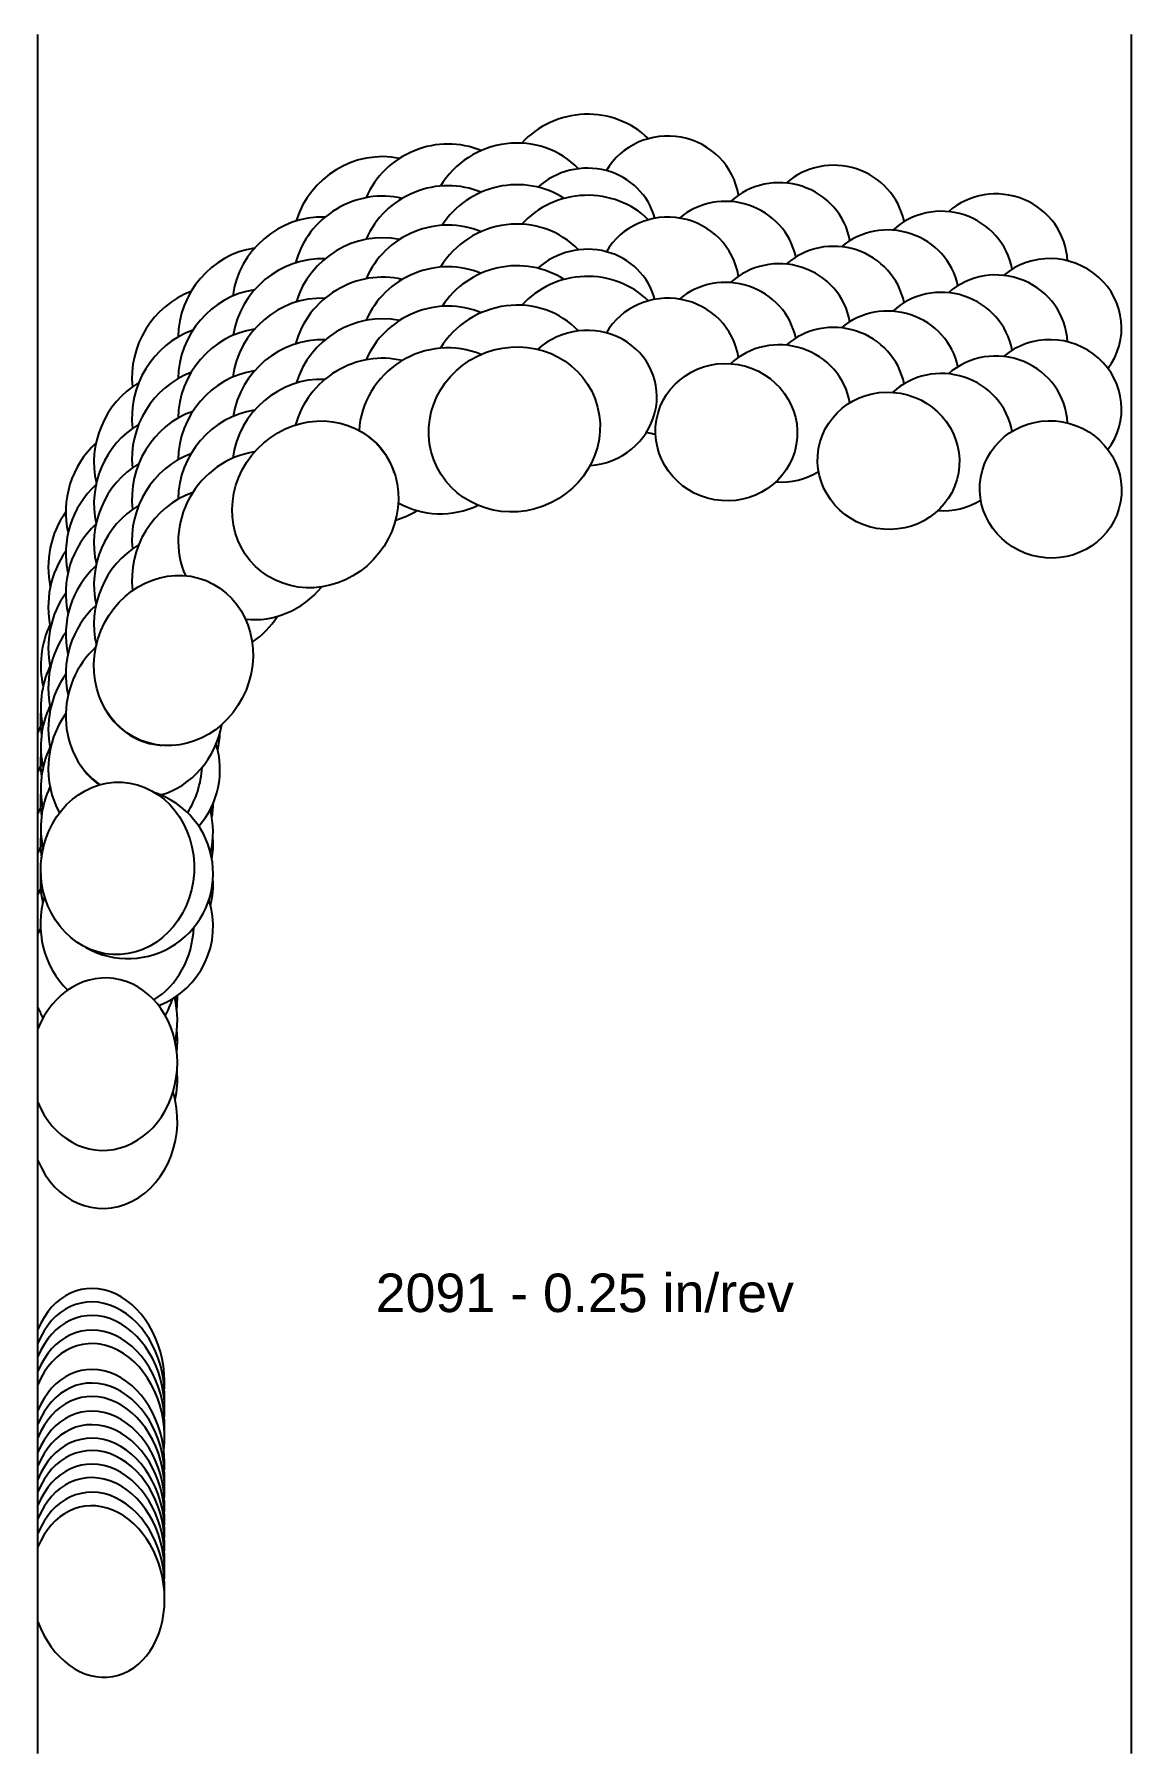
# Model space of a CAD drawing. Header units: inches. Extents: x -3.39 to 0, y -4.18 to 1.12.
import ezdxf
from ezdxf.enums import TextEntityAlignment as Align

# ---------------------------------------------------------------- set-up
doc = ezdxf.new("R2010")
doc.units = ezdxf.units.IN
doc.header["$MEASUREMENT"] = 0
for name, color, linetype, true_color in [('Blade_1', 30, 'Continuous', 0xff7f00), ('Blade_2', 7, 'Continuous', 0xcccc00), ('Blade_3', 7, 'Continuous', 0x00cc00), ('Blade_4', 7, 'Continuous', 0x00cccc), ('Blade_5', 7, 'Continuous', 0x0066cc), ('Blade_6', 190, 'Continuous', 0x7f00ff)]:
    doc.layers.add(name, color=color, linetype=linetype, true_color=true_color)
doc.layers.add('Gage_Line', color=7, linetype='Continuous')
doc.styles.get("Standard").update_dxf_attribs({"font": 'arial.ttf'})

msp = doc.modelspace()

# ---------------------------------------------------------------- linework, layer by layer
at = {"layer": 'Blade_1'}
for centre, major_axis, ratio, start_param, end_param in [((-1.9048, 0.3996), (0.249, 0.0937), 0.950455, 6.89147, 8.515035), ((-1.2506, 0.391), (0.2157, -0.038), 0.965926, 6.654744, 8.746238), ((-0.7502, 0.3027), (0.2157, -0.038), 0.965926, 6.655007, 8.748105), ((-2.5191, 0.1684), (0.1843, 0.1918), 0.930639, 6.968048, 8.500884), ((-0.2499, 0.2145), (0.2157, -0.038), 0.965926, 5.820438, 8.748745), ((-1.9048, 0.1496), (0.249, 0.0937), 0.950455, 6.89147, 8.515035), ((-1.2506, 0.141), (0.2157, -0.038), 0.965926, 6.654744, 8.746238), ((-0.7502, 0.0527), (0.2157, -0.038), 0.965926, 6.655007, 8.748105), ((-2.5191, -0.0816), (0.1843, 0.1918), 0.930639, 6.968048, 8.500884), ((-0.2499, -0.0355), (0.2157, -0.038), 0.965926, 5.820438, 8.748745), ((-2.9568, -0.3131), (0.1005, 0.2463), 0.909135, 7.158006, 8.510014), ((-2.5191, -0.3311), (0.1914, 0.1847), 0.914978, 5.86563, 6.572272), ((-2.9568, -0.5631), (0.1005, 0.2463), 0.909135, 7.158006, 8.510014), ((-3.1296, -0.9543), (0.0144, 0.2656), 0.889201, 1.136839, 1.862127), ((-2.9568, -0.8141), (0.1096, 0.2424), 0.891844, 2.584592, 3.463224), ((-3.1296, -1.2043), (0.0144, 0.2656), 0.889201, 1.136839, 1.862127), ((-3.097, -1.47), (0.1236, 0.2316), 1, 3.114708, 6.44801), ((-3.097, -1.22), (0.1236, 0.2316), 1, 4.969226, 5.043524), ((-3.1706, -2.0579), (0.0143, 0.2656), 0.849029, 2.074887, 7.476924), ((-3.1706, -1.8079), (0.0143, 0.2656), 0.849029, 4.545407, 4.603484), ((-3.19, -3.1841), (-0.0462, 0.262), 0.766045, 4.333863, 7.172975), ((-3.19, -3.4341), (-0.0462, 0.262), 0.766045, 4.406921, 7.172975), ((-3.19, -3.6841), (-0.0462, 0.262), 0.766045, 1.799328, 7.172975)]:
    msp.add_ellipse(centre, major_axis=major_axis, ratio=ratio, start_param=start_param, end_param=end_param, dxfattribs=at)
for centre, major_axis, ratio in [((-1.9048, -0.1004), (0.249, 0.0937), 0.950455), ((-1.2506, -0.109), (0.2157, -0.038), 0.965926), ((-0.7502, -0.1973), (0.2157, -0.038), 0.965926), ((-2.5191, -0.3316), (0.1843, 0.1918), 0.930639), ((-0.2499, -0.2855), (0.2157, -0.038), 0.965926), ((-2.9568, -0.8131), (0.1005, 0.2463), 0.909135), ((-3.1296, -1.4543), (0.0144, 0.2656), 0.889201)]:
    msp.add_ellipse(centre, major_axis=major_axis, ratio=ratio, dxfattribs=at)
at = {"layer": 'Blade_2'}
for centre, major_axis, ratio, start_param, end_param in [((-2.1215, 0.3952), (0.2297, 0.1342), 0.948699, 6.899331, 8.511297), ((-2.1215, 0.1452), (0.2297, 0.1342), 0.948699, 6.899331, 8.511297), ((-2.6887, 0.0727), (0.1546, 0.2165), 0.928505, 7.010089, 8.503517), ((-2.1215, -0.1048), (0.2297, 0.1342), 0.948699, 6.899331, 8.869902), ((-2.6887, -0.1773), (0.1546, 0.2165), 0.928505, 7.010089, 8.503517), ((-2.6887, -0.4273), (0.1546, 0.2165), 0.928505, 7.010089, 8.937344), ((-3.0461, -0.4716), (0.0683, 0.2571), 0.907756, 7.232201, 8.37082), ((-2.1215, -0.1048), (0.2297, 0.1342), 0.948699, 3.637592, 4.617129), ((-3.0461, -0.7216), (0.0683, 0.2571), 0.907756, 7.232201, 8.37082), ((-2.6887, -0.4273), (0.1546, 0.2165), 0.928505, 3.614038, 4.63988), ((-3.0461, -0.9716), (0.0683, 0.2571), 0.907756, 7.232201, 9.106127), ((-3.0461, -0.9716), (0.0683, 0.2571), 0.907756, 3.632665, 4.80143), ((-3.1307, -1.1262), (-0.0001, 0.266), 0.88917, 1.457987, 1.738012), ((-3.0461, -0.973), (0.0781, 0.2543), 0.890491, 2.50922, 2.851626), ((-3.1307, -1.3762), (-0.0001, 0.266), 0.88917, 1.457987, 1.738012), ((-3.0969, -1.3827), (0.1109, 0.2379), 1, 4.980526, 5.229666), ((-3.1307, -1.6262), (-0.0001, 0.266), 0.88917, 1.241033, 2.441213), ((-3.0969, -1.6327), (0.1109, 0.2379), 1, 3.947989, 5.464441), ((-3.1307, -1.6262), (-0.0001, 0.266), 0.88917, 3.641908, 4.67191), ((-3.1706, -1.9869), (0.0143, 0.2656), 0.849029, 4.642036, 4.884088), ((-3.1706, -2.2369), (0.0143, 0.2656), 0.849029, 2.074887, 5.119336), ((-3.19, -3.1424), (-0.0462, 0.262), 0.766045, 4.406921, 7.172975), ((-3.19, -3.3924), (-0.0462, 0.262), 0.766045, 4.406921, 7.172975), ((-3.19, -3.6424), (-0.0462, 0.262), 0.766045, 4.406921, 7.172975)]:
    msp.add_ellipse(centre, major_axis=major_axis, ratio=ratio, start_param=start_param, end_param=end_param, dxfattribs=at)
at = {"layer": 'Blade_3'}
for centre, major_axis, ratio, start_param, end_param in [((-1.6836, 0.4962), (0.2144, 0.0446), 0.951856, 6.331756, 8.406076), ((-1.085, 0.4486), (0.2157, -0.038), 0.965926, 6.620547, 8.793736), ((-2.3293, 0.3641), (0.2115, 0.1614), 0.932768, 6.929291, 8.5452), ((-0.5847, 0.3603), (0.2157, -0.038), 0.965926, 6.620978, 8.793691), ((-1.6836, 0.2462), (0.2144, 0.0446), 0.951856, 6.331756, 8.406076), ((-1.085, 0.1986), (0.2157, -0.038), 0.965926, 6.620547, 8.793736), ((-2.3293, 0.1141), (0.2115, 0.1614), 0.932768, 6.929291, 8.5452), ((-0.5847, 0.1103), (0.2157, -0.038), 0.965926, 6.620978, 8.793691), ((-1.6836, -0.0038), (0.2144, 0.0446), 0.951856, 4.573288, 8.406076), ((-2.8366, -0.0414), (0.1326, 0.2306), 0.910888, 7.093156, 8.552315), ((-1.085, -0.0514), (0.2157, -0.038), 0.965926, 6.620547, 8.793736), ((-2.3293, -0.1359), (0.2115, 0.1614), 0.932768, 6.929291, 8.5452), ((-0.5847, -0.1397), (0.2157, -0.038), 0.965926, 6.620978, 8.793691), ((-2.8366, -0.2914), (0.1326, 0.2306), 0.910888, 7.093156, 8.552315), ((-1.085, -0.0514), (0.2157, -0.038), 0.965926, 4.821013, 5.456891), ((-2.8366, -0.5414), (0.1326, 0.2306), 0.910888, 7.093156, 8.552315), ((-2.3293, -0.1359), (0.2115, 0.1614), 0.932768, 4.319766, 4.59317), ((-0.5847, -0.1397), (0.2157, -0.038), 0.965926, 4.821439, 5.456977), ((-3.1056, -0.6362), (0.0468, 0.2618), 0.889566, 7.364392, 8.297292), ((-2.8366, -0.5414), (0.1326, 0.2306), 0.910888, 4.220584, 4.64782), ((-3.1056, -0.8862), (0.0468, 0.2618), 0.889566, 7.364392, 8.297292), ((-3.1056, -1.1362), (0.0468, 0.2618), 0.889566, 7.364392, 8.598587), ((-3.0757, -1.1506), (0.1502, 0.2153), 1, 4.599284, 5.628836), ((-3.1706, -1.2656), (0.0143, 0.2656), 0.849029, 1.116802, 1.193738), ((-3.1056, -1.1362), (0.0468, 0.2618), 0.889566, 4.284742, 4.845255), ((-3.1706, -1.5156), (0.0143, 0.2656), 0.849029, 1.116802, 1.193738), ((-3.1706, -1.7656), (0.0143, 0.2656), 0.849029, 1.116802, 1.193738), ((-3.1706, -1.7656), (0.0143, 0.2656), 0.849029, 2.074887, 2.216386), ((-3.1706, -1.7656), (0.0143, 0.2656), 0.849029, 4.193832, 4.409454), ((-3.19, -3.0973), (-0.0462, 0.262), 0.766045, 4.400302, 7.172975), ((-3.19, -3.3473), (-0.0462, 0.262), 0.766045, 4.400302, 7.172975), ((-3.19, -3.5973), (-0.0462, 0.262), 0.766045, 4.400302, 7.172975)]:
    msp.add_ellipse(centre, major_axis=major_axis, ratio=ratio, start_param=start_param, end_param=end_param, dxfattribs=at)
at = {"layer": 'Blade_4'}
for centre, major_axis, ratio, start_param, end_param in [((-1.9048, 0.5281), (0.249, 0.0937), 0.950455, 6.666073, 8.547999), ((-2.5191, 0.2968), (0.1843, 0.1918), 0.930639, 6.968048, 8.529677), ((-1.9048, 0.2781), (0.249, 0.0937), 0.950455, 6.666073, 8.547999), ((-2.5191, 0.0468), (0.1843, 0.1918), 0.930639, 6.968048, 8.529677), ((-1.9048, 0.0281), (0.249, 0.0937), 0.950455, 6.666073, 8.547999), ((-2.5191, -0.2032), (0.1843, 0.1918), 0.930639, 6.968048, 8.529677), ((-2.9568, -0.1846), (0.1005, 0.2463), 0.909135, 7.158006, 8.523655), ((-2.9568, -0.4346), (0.1005, 0.2463), 0.909135, 7.158006, 8.523655), ((-2.9568, -0.6846), (0.1005, 0.2463), 0.909135, 7.158006, 8.523655), ((-3.1296, -0.8259), (0.0144, 0.2656), 0.889201, 1.136839, 1.875562), ((-3.1296, -1.0759), (0.0144, 0.2656), 0.889201, 1.136839, 1.875562), ((-3.1296, -1.3259), (0.0144, 0.2656), 0.889201, 1.136839, 1.875562), ((-3.097, -1.3415), (0.1114, 0.2377), 1, 4.903247, 5.413892), ((-3.1706, -1.9294), (0.0143, 0.2656), 0.849029, 4.531766, 5.052195), ((-3.19, -3.0556), (-0.0462, 0.262), 0.766045, 4.406921, 7.172975), ((-3.19, -3.3056), (-0.0462, 0.262), 0.766045, 4.406921, 7.172975), ((-3.19, -3.5556), (-0.0462, 0.262), 0.766045, 4.406921, 7.172975)]:
    msp.add_ellipse(centre, major_axis=major_axis, ratio=ratio, start_param=start_param, end_param=end_param, dxfattribs=at)
at = {"layer": 'Blade_5'}
for centre, major_axis, ratio, start_param, end_param in [((-1.4301, 0.5926), (0.2182, -0.0191), 0.965926, 6.510494, 8.996812), ((-2.1215, 0.5237), (0.2297, 0.1342), 0.948699, 6.899331, 8.511297), ((-0.917, 0.5023), (0.2157, -0.038), 0.965926, 6.643748, 8.770371), ((-0.4167, 0.414), (0.2157, -0.038), 0.965926, 6.490157, 8.770371), ((-2.1215, 0.2737), (0.2297, 0.1342), 0.948699, 6.899331, 8.511297), ((-1.4301, 0.3426), (0.2182, -0.0191), 0.965926, 6.510494, 8.996812), ((-0.917, 0.2523), (0.2157, -0.038), 0.965926, 6.643748, 8.770371), ((-2.6887, 0.2012), (0.1546, 0.2165), 0.928505, 7.01009, 8.503517), ((-0.4167, 0.164), (0.2157, -0.038), 0.965926, 6.490157, 8.770371), ((-2.1215, 0.0237), (0.2297, 0.1342), 0.948699, 6.899331, 8.511297), ((-1.4301, 0.0926), (0.2182, -0.0191), 0.965926, 6.510494, 8.996812), ((-0.917, 0.0023), (0.2157, -0.038), 0.965926, 6.643748, 8.770371), ((-2.6887, -0.0488), (0.1546, 0.2165), 0.928505, 7.01009, 8.503517), ((-0.4167, -0.086), (0.2157, -0.038), 0.965926, 6.490157, 8.770371), ((-2.6887, -0.2988), (0.1546, 0.2165), 0.928505, 7.01009, 8.503517), ((-3.0461, -0.3432), (0.0683, 0.2571), 0.907756, 7.232201, 8.384349), ((-1.4301, 0.0926), (0.2182, -0.0191), 0.965926, 4.48773, 4.617206), ((-3.0461, -0.5932), (0.0683, 0.2571), 0.907756, 7.232201, 8.384349), ((-3.0461, -0.8432), (0.0683, 0.2571), 0.907756, 7.232201, 8.384349), ((-3.1307, -0.9977), (-0.0001, 0.266), 0.88917, 1.466929, 1.738012), ((-3.1307, -1.2477), (-0.0001, 0.266), 0.88917, 1.466929, 1.738012), ((-3.0969, -1.2542), (0.1109, 0.2379), 1, 4.980526, 5.149663), ((-3.1307, -1.4977), (-0.0001, 0.266), 0.88917, 1.466929, 1.814238), ((-3.0969, -1.5042), (0.1109, 0.2379), 1, 4.901502, 5.216897), ((-3.1706, -1.8584), (0.0143, 0.2656), 0.849029, 4.642206, 4.802881), ((-3.1706, -2.1084), (0.0143, 0.2656), 0.849029, 4.531865, 4.871143), ((-3.19, -3.0139), (-0.0462, 0.262), 0.766045, 4.406921, 7.172975), ((-3.19, -3.2639), (-0.0462, 0.262), 0.766045, 4.406921, 7.172975), ((-3.19, -3.5139), (-0.0462, 0.262), 0.766045, 4.406921, 7.172975)]:
    msp.add_ellipse(centre, major_axis=major_axis, ratio=ratio, start_param=start_param, end_param=end_param, dxfattribs=at)
at = {"layer": 'Blade_6'}
for centre, major_axis, ratio, start_param, end_param in [((-1.6836, 0.6177), (0.2604, 0.0542), 0.951856, 6.848024, 8.503972), ((-2.3293, 0.4857), (0.2115, 0.1614), 0.932768, 6.962265, 8.514632), ((-1.6836, 0.3677), (0.2604, 0.0542), 0.951856, 6.848024, 8.503972), ((-2.3293, 0.2357), (0.2115, 0.1614), 0.932768, 6.962265, 8.514632), ((-1.6836, 0.1177), (0.2604, 0.0542), 0.951856, 6.848024, 8.503972), ((-2.8366, 0.0801), (0.1326, 0.2306), 0.910888, 7.116224, 8.527206), ((-2.3293, -0.0143), (0.2115, 0.1614), 0.932768, 6.962265, 8.514632), ((-2.8366, -0.1699), (0.1326, 0.2306), 0.910888, 7.116224, 8.527206), ((-2.8366, -0.4199), (0.1326, 0.2306), 0.910888, 7.116224, 8.527206), ((-3.1056, -0.5147), (0.0468, 0.2618), 0.889566, 7.365128, 8.283805), ((-3.1056, -0.7647), (0.0468, 0.2618), 0.889566, 7.365128, 8.283805), ((-3.1056, -1.0147), (0.0468, 0.2618), 0.889566, 7.365128, 8.283805), ((-3.1706, -1.144), (0.0143, 0.2656), 0.849029, 1.113963, 1.193738), ((-3.0757, -1.0291), (0.1502, 0.2153), 1, 5.087909, 5.296432), ((-3.1706, -1.394), (0.0143, 0.2656), 0.849029, 1.113963, 1.193738), ((-3.1706, -1.644), (0.0143, 0.2656), 0.849029, 1.113963, 1.193738), ((-3.19, -3.4757), (-0.0462, 0.262), 0.766045, 4.413535, 7.172975)]:
    msp.add_ellipse(centre, major_axis=major_axis, ratio=ratio, start_param=start_param, end_param=end_param, dxfattribs=at)
at = {"layer": 'Gage_Line'}
for p, q in [((-3.375, -4.1841), (-3.375, 1.1177)), ((0, -4.1841), (0, 1.1177))]:
    msp.add_line(p, q, dxfattribs=at)

# ---------------------------------------------------------------- texts
msp.add_text('2091 - 0.25 in/rev', height=0.11875).set_placement((-1.6875, -2.7631), align=Align.MIDDLE_CENTER)

doc.saveas('drawing.dxf')
